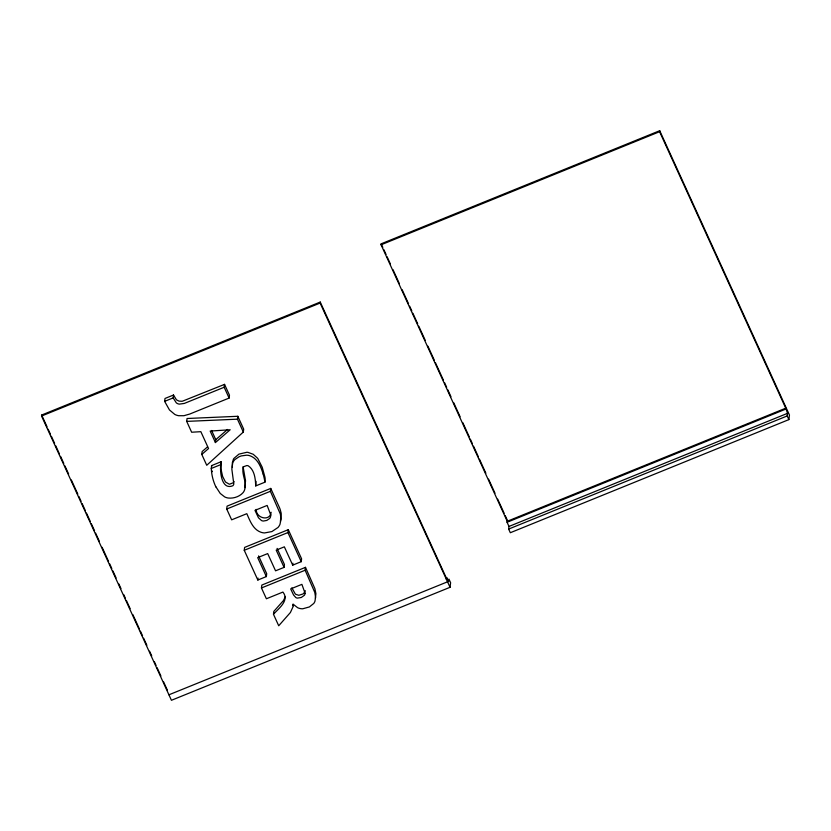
<?xml version="1.0" encoding="UTF-8"?>
<svg xmlns="http://www.w3.org/2000/svg" width="831" height="831" viewBox="0 0 831 831"><rect width="100%" height="100%" fill="white"/><g stroke="black" fill="none" stroke-linecap="round" stroke-linejoin="round"><path stroke-width="1.25" d="M243.068 466.565L245.54 480.869L244.719 487.6M271.155 512.28C270.013 521.754 255.886 518.315 256.218 509.382M215.842 486.852A51.948 49.465 7.1 0 1 211.292 468.487L211.593 465.599L221.098 461.745C219.415 469.484 220.911 490.768 232.846 485.74A3.791 3.615 7.1 0 0 233.594 484.65A3.906 3.719 7.1 0 0 233.802 484.016L231.828 469.006L232.763 462.763A10.803 10.284 7.1 0 1 234.955 459.522L239.079 456.77A20.391 19.414 7.1 0 1 241.333 455.918L246.703 455.18A11.966 11.385 7.1 0 1 250.256 455.887C257.735 458.681 260.965 466.949 263.126 473.982M221.098 461.745L221.046 468.352A34.964 33.292 7.1 0 0 221.212 470.128L222.635 476.443L225.18 481.492A14.158 13.483 7.1 0 0 225.7 482.136L229.398 484.255L233.272 482.769A3.521 3.355 7.1 0 0 233.677 482.26L234.062 481.471M41.55 416.03L41.675 415.033L320.247 302.058L446.548 578.48L446.424 579.477L446.704 577.503L448.615 581.679L448.937 579.072L450.61 582.728L450.049 587.299L171.435 700.294L41.55 416.03L320.122 303.055L320.247 302.058M164.631 401.363L164.995 398.475L173.513 395.016L176.307 399.628A6.035 5.744 7.1 0 0 176.743 400.002L179.018 401.113L181.792 401.269A7.635 7.271 7.1 0 0 182.602 401.134L224.536 384.369L229.47 395.182L229.107 398.07L189.697 414.067L183.869 415.718L178.665 415.708A12.974 12.351 7.1 0 1 174.801 414.43L169.462 409.943L164.631 401.363L173.149 397.904L173.513 395.016M201.788 454.432L208.55 448.553L200.842 431.673L191.649 432.234L186.695 421.39L187.058 418.502L237.811 416.289L243.691 429.16L243.327 432.047L206.732 465.277L201.788 454.432L202.151 451.545L207.542 446.86M215.416 442.559L210.17 431.06L230.166 429.762L215.416 442.559L215.78 439.672L211.583 430.468M229.107 398.07L224.173 387.256L224.536 384.369M243.327 432.047L237.448 419.177L237.811 416.289M270.74 488.42L270.387 491.308L280.327 514.015L281.044 519.178L279.964 524.403A12.61 12.008 7.1 0 1 277.98 527.488L271.893 531.57L264.538 532.941A12.6 11.998 7.1 0 1 260.789 532.193C252.956 529.357 249.892 520.57 246.807 513.683L231.652 519.832L226.718 509.029L227.071 506.141L270.74 488.42L279.642 508.011A29.22 27.828 7.1 0 1 280.203 509.548L281.034 512.644A19.238 18.313 7.1 0 1 281.262 514.036L280.39 521.369M244.252 550.288L244.615 547.4L288.284 529.679L301.591 558.806L301.227 561.683L292.709 565.142L284.347 546.829L276.204 550.132L284.077 567.376L275.56 570.824L267.686 553.591L257.703 557.632L266.356 576.579L257.839 580.028L244.252 550.288L287.931 532.567L288.284 529.679M232.275 467.323L232.358 462.69L233.397 459.294A11.759 11.198 7.1 0 1 233.854 458.463L238.944 454.121L246.849 452.282A11.083 10.554 7.1 0 1 247.981 452.376L253.216 454.266L257.319 457.985A25.314 24.109 7.1 0 1 257.984 458.857L262.212 467.24L264.84 476.765A63.488 60.445 7.1 0 1 265.151 478.438L264.933 482.188L255.699 485.927L256.031 481.305M257.839 580.028L258.077 578.106M305.486 567.344L305.133 570.232L314.804 592.482L315.572 597.333L314.949 601.27A9.66 9.203 7.1 0 1 313.734 603.472L309.392 606.942L302.744 608.78A10.543 10.045 7.1 0 1 297.623 607.69L293.011 604.106A8.549 8.144 7.1 0 1 293.125 606.557L290.403 612.509L278.717 625.774L273.472 614.275C278.24 608.759 289.884 600.636 282.914 592.067L266.398 598.767L261.453 587.964L261.817 585.076L305.486 567.344L314.897 588.67L315.905 593.718L315.365 598.195M266.356 576.579L266.709 573.691L258.597 555.908M273.472 614.275L273.835 611.387L283.454 600.533L285.469 596.523M284.077 567.376L284.441 564.488L277.087 548.387M292.709 565.142L292.948 563.221M659.71 130.706L659.596 131.703L785.752 408.187L507.232 521.286L381.076 244.802L381.2 243.805L659.71 130.706L789.45 415.033L788.879 419.603L510.327 532.723L508.655 529.067L508.977 526.449L507.076 522.273L507.357 520.299L505.206 515.584M788.879 419.603L787.206 415.947L787.539 413.329L785.752 408.187M305.382 590.758L303.616 593.542A8.383 7.978 7.1 0 1 302.91 593.999L298.807 595.297L295.753 594.331A6.419 6.108 7.1 0 1 295.14 593.76L291.868 587.839M293.353 604.459L292.969 605.778M215.78 439.672L227.549 429.461M381.076 244.802L659.596 131.703M224.173 387.256L184.285 403.44L179.267 404.126A6.056 5.765 7.1 0 1 176.297 402.827L173.149 397.904M211.23 468.487L220.734 464.633M226.718 509.029L270.387 491.308M261.453 587.964L305.133 570.232M507.076 522.273L785.627 409.153M508.977 526.449L787.539 413.329M508.655 529.067L787.206 415.947M168.922 694.799L447.494 581.825M186.695 421.39L237.448 419.177M215.904 486.821L220.236 493.448L224.671 496.896A11.655 11.104 7.1 0 0 228.224 498.029C233.563 498.621 239.421 496.72 243.047 492.669A10.034 9.546 7.1 0 0 244.646 489.729C247.191 482.302 241.541 474.865 243.14 467.552A3.334 3.179 7.1 0 1 243.888 466.627L246.714 465.578A3.76 3.584 7.1 0 1 248.303 465.859C254.639 470.055 255.46 478.978 255.699 485.927M320.122 303.055L450.049 587.299M41.675 415.033L47.066 426.843M48.146 429.201L50.307 433.927M51.387 436.285L54.617 443.37M55.698 445.728L59.479 453.996M60.559 456.354L63.79 463.438M64.87 465.807L68.651 474.065M71.341 479.975L77.823 494.144M78.903 496.502L81.054 501.228M82.134 503.586L85.375 510.67M86.455 513.039L90.226 521.297M91.306 523.665L94.547 530.749M95.627 533.107L99.398 541.376M102.099 547.276L108.57 561.444M109.65 563.802L111.811 568.529M112.881 570.897L116.122 577.981M118.823 583.881L120.983 588.608M123.674 594.508L125.294 598.05M126.374 600.408L130.145 608.676M132.846 614.576L139.317 628.745M140.397 631.113L142.558 635.829M143.638 638.198L146.869 645.282M149.57 651.182L151.73 655.908M154.431 661.808L156.041 665.351M157.121 667.719L160.902 675.977M163.593 681.887L167.374 690.145M381.2 243.805L382.811 247.337M383.88 249.695L386.031 254.4M387.101 256.748L390.321 263.811M393.011 269.691L399.451 283.807M402.131 289.697L408.572 303.814M409.652 306.161L411.802 310.867M412.872 313.225L417.702 323.81M418.772 326.168L425.223 340.284M427.903 346.163L434.343 360.28M435.413 362.638L443.474 380.286M444.543 382.634L446.694 387.35M447.764 389.697L450.984 396.761M453.674 402.64L460.114 416.757M462.794 422.636L469.235 436.763M470.315 439.111L472.455 443.816M473.535 446.174L478.365 456.759M479.435 459.117L485.875 473.234M488.566 479.113L495.006 493.23M497.686 499.119L504.137 513.236M287.931 532.567L301.227 561.683M212.185 471L212.3 471.655M211.593 465.599L211.656 466.523M263.126 473.982A72.931 69.44 7.1 0 1 264.923 482.188M270.792 515.023L270.522 516.892A5.329 5.069 7.1 0 1 269.628 518.492L266.803 520.435L263.365 521.037A5.402 5.142 7.1 0 1 261.505 520.549L258.483 517.786L254.982 510.369L267.146 505.435L270.792 515.023M305.06 593.209L305.008 593.77A3.958 3.76 7.1 0 1 304.426 595.235L301.3 597.489L297.342 598.112A3.958 3.771 7.1 0 1 295.794 597.51L293.561 594.996L290.684 588.909L301.892 584.359L305.06 593.209"/></g></svg>
